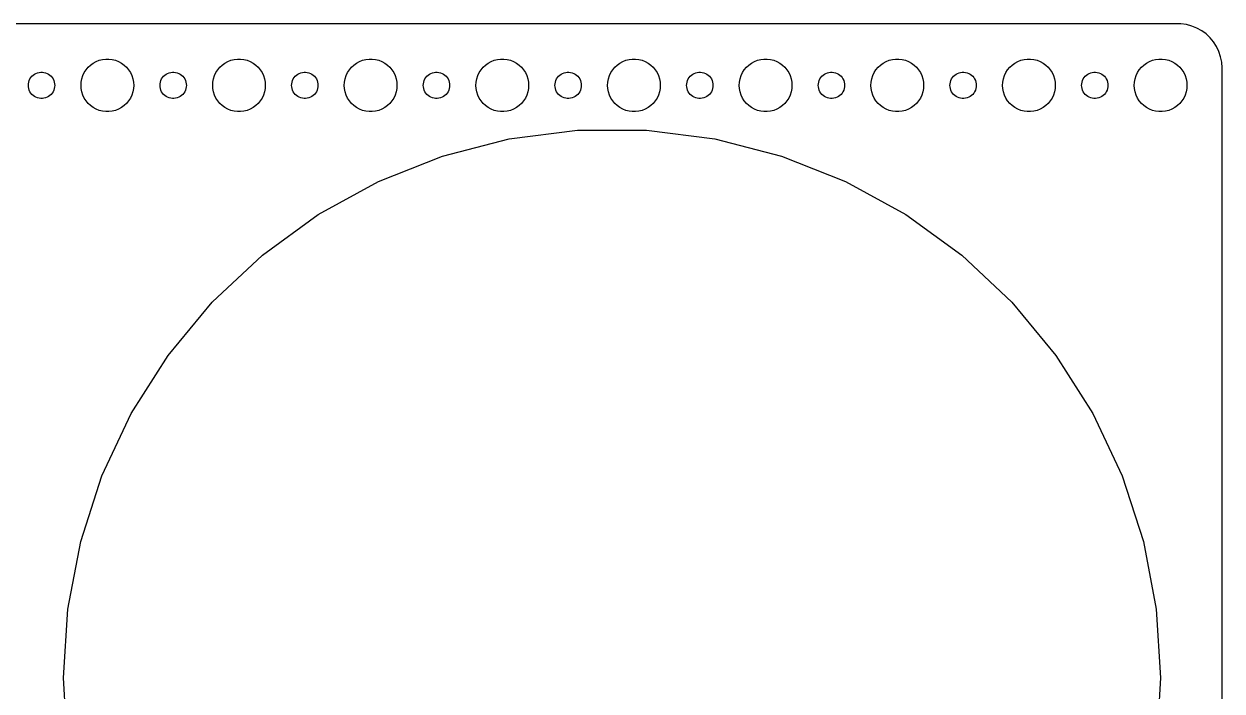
# Model space of a CAD drawing. Header units: metres. Extents: x -134 to 134, y -74 to 74.
# Drawn here: x -2 to 134.5, y -1.5 to 74.5 of the extents above; entities that cross this region are included whole.
import ezdxf

# ---------------------------------------------------------------- set-up
doc = ezdxf.new("R2010")
doc.units = ezdxf.units.M

msp = doc.modelspace()

# ---------------------------------------------------------------- linework, layer by layer
for p, q in [((129.814, 74.4901), (-129.814, 74.4901)), ((130.437, 74.4114), (129.814, 74.4901)), ((131.045, 74.2553), (130.437, 74.4114)), ((131.629, 74.0241), (131.045, 74.2553)), ((132.179, 73.7216), (131.629, 74.0241)), ((132.687, 73.3526), (132.179, 73.7216)), ((133.145, 72.9227), (132.687, 73.3526)), ((133.545, 72.4389), (133.145, 72.9227)), ((133.882, 71.9088), (133.545, 72.4389)), ((134.149, 71.3406), (133.882, 71.9088)), ((134.343, 70.7434), (134.149, 71.3406)), ((5.31308, 69.5536), (5.58772, 69.8115)), ((5.58772, 69.8115), (5.89252, 70.033)), ((5.89252, 70.033), (6.22266, 70.2145)), ((6.22266, 70.2145), (6.57294, 70.3532)), ((6.57294, 70.3532), (6.93785, 70.4469)), ((6.93785, 70.4469), (7.31161, 70.4941)), ((7.31161, 70.4941), (7.68837, 70.4941)), ((7.68837, 70.4941), (8.06213, 70.4469)), ((8.06213, 70.4469), (8.42705, 70.3532)), ((8.42705, 70.3532), (8.77733, 70.2145)), ((8.77733, 70.2145), (9.10747, 70.033)), ((9.10747, 70.033), (9.41226, 69.8115)), ((9.41226, 69.8115), (9.6869, 69.5536)), ((20.3131, 69.5536), (20.5877, 69.8115)), ((20.5877, 69.8115), (20.8925, 70.033)), ((20.8925, 70.033), (21.2227, 70.2145)), ((21.2227, 70.2145), (21.5729, 70.3532)), ((21.5729, 70.3532), (21.9379, 70.4469)), ((21.9379, 70.4469), (22.3116, 70.4941)), ((22.3116, 70.4941), (22.6884, 70.4941)), ((22.6884, 70.4941), (23.0621, 70.4469)), ((23.0621, 70.4469), (23.427, 70.3532)), ((23.427, 70.3532), (23.7773, 70.2145)), ((23.7773, 70.2145), (24.1075, 70.033)), ((24.1075, 70.033), (24.4123, 69.8115)), ((24.4123, 69.8115), (24.6869, 69.5536)), ((35.3131, 69.5536), (35.5877, 69.8115)), ((35.5877, 69.8115), (35.8925, 70.033)), ((35.8925, 70.033), (36.2227, 70.2145)), ((36.2227, 70.2145), (36.5729, 70.3532)), ((36.5729, 70.3532), (36.9379, 70.4469)), ((36.9379, 70.4469), (37.3116, 70.4941)), ((37.3116, 70.4941), (37.6884, 70.4941)), ((37.6884, 70.4941), (38.0621, 70.4469)), ((38.0621, 70.4469), (38.427, 70.3532)), ((38.427, 70.3532), (38.7773, 70.2145)), ((38.7773, 70.2145), (39.1075, 70.033)), ((39.1075, 70.033), (39.4123, 69.8115)), ((39.4123, 69.8115), (39.6869, 69.5536)), ((50.3131, 69.5536), (50.5877, 69.8115)), ((50.5877, 69.8115), (50.8925, 70.033)), ((50.8925, 70.033), (51.2227, 70.2145)), ((51.2227, 70.2145), (51.5729, 70.3532)), ((51.5729, 70.3532), (51.9379, 70.4469)), ((51.9379, 70.4469), (52.3116, 70.4941)), ((52.3116, 70.4941), (52.6884, 70.4941)), ((52.6884, 70.4941), (53.0621, 70.4469)), ((53.0621, 70.4469), (53.427, 70.3532)), ((53.427, 70.3532), (53.7773, 70.2145)), ((53.7773, 70.2145), (54.1075, 70.033)), ((54.1075, 70.033), (54.4123, 69.8115)), ((54.4123, 69.8115), (54.6869, 69.5536)), ((65.3131, 69.5536), (65.5877, 69.8115)), ((65.5877, 69.8115), (65.8925, 70.033)), ((65.8925, 70.033), (66.2227, 70.2145)), ((66.2227, 70.2145), (66.573, 70.3532)), ((66.573, 70.3532), (66.9379, 70.4469)), ((66.9379, 70.4469), (67.3116, 70.4941)), ((67.3116, 70.4941), (67.6884, 70.4941)), ((67.6884, 70.4941), (68.0621, 70.4469)), ((68.0621, 70.4469), (68.427, 70.3532)), ((68.427, 70.3532), (68.7773, 70.2145)), ((68.7773, 70.2145), (69.1075, 70.033)), ((69.1075, 70.033), (69.4123, 69.8115)), ((69.4123, 69.8115), (69.6869, 69.5536)), ((80.3131, 69.5536), (80.5877, 69.8115)), ((80.5877, 69.8115), (80.8925, 70.033)), ((80.8925, 70.033), (81.2227, 70.2145)), ((81.2227, 70.2145), (81.573, 70.3532)), ((81.573, 70.3532), (81.9379, 70.4469)), ((81.9379, 70.4469), (82.3116, 70.4941)), ((82.3116, 70.4941), (82.6884, 70.4941)), ((82.6884, 70.4941), (83.0621, 70.4469)), ((83.0621, 70.4469), (83.427, 70.3532)), ((83.427, 70.3532), (83.7773, 70.2145)), ((83.7773, 70.2145), (84.1075, 70.033)), ((84.1075, 70.033), (84.4123, 69.8115)), ((84.4123, 69.8115), (84.6869, 69.5536)), ((95.3131, 69.5536), (95.5877, 69.8115)), ((95.5877, 69.8115), (95.8925, 70.033)), ((95.8925, 70.033), (96.2227, 70.2145)), ((96.2227, 70.2145), (96.573, 70.3532)), ((96.573, 70.3532), (96.9379, 70.4469)), ((96.9379, 70.4469), (97.3116, 70.4941)), ((97.3116, 70.4941), (97.6884, 70.4941)), ((97.6884, 70.4941), (98.0621, 70.4469)), ((98.0621, 70.4469), (98.427, 70.3532)), ((98.427, 70.3532), (98.7773, 70.2145)), ((98.7773, 70.2145), (99.1075, 70.033)), ((99.1075, 70.033), (99.4123, 69.8115)), ((99.4123, 69.8115), (99.6869, 69.5536)), ((110.313, 69.5536), (110.588, 69.8115)), ((110.588, 69.8115), (110.893, 70.033)), ((110.893, 70.033), (111.223, 70.2145)), ((111.223, 70.2145), (111.573, 70.3532)), ((111.573, 70.3532), (111.938, 70.4469)), ((111.938, 70.4469), (112.312, 70.4941)), ((112.312, 70.4941), (112.688, 70.4941)), ((112.688, 70.4941), (113.062, 70.4469)), ((113.062, 70.4469), (113.427, 70.3532)), ((113.427, 70.3532), (113.777, 70.2145)), ((113.777, 70.2145), (114.107, 70.033)), ((114.107, 70.033), (114.412, 69.8115)), ((114.412, 69.8115), (114.687, 69.5536)), ((125.313, 69.5536), (125.588, 69.8115)), ((125.588, 69.8115), (125.893, 70.033)), ((125.893, 70.033), (126.223, 70.2145)), ((126.223, 70.2145), (126.573, 70.3532)), ((126.573, 70.3532), (126.938, 70.4469)), ((126.938, 70.4469), (127.312, 70.4941)), ((127.312, 70.4941), (127.688, 70.4941)), ((127.688, 70.4941), (128.062, 70.4469)), ((128.062, 70.4469), (128.427, 70.3532)), ((128.427, 70.3532), (128.777, 70.2145)), ((128.777, 70.2145), (129.107, 70.033)), ((129.107, 70.033), (129.412, 69.8115)), ((129.412, 69.8115), (129.687, 69.5536)), ((134.461, 70.1267), (134.343, 70.7434)), ((134.5, 69.5), (134.461, 70.1267)), ((-1.31445, 68.2226), (-1.21352, 68.3817)), ((-1.21352, 68.3817), (-1.09344, 68.5268)), ((-1.09344, 68.5268), (-0.95613, 68.6558)), ((-0.95613, 68.6558), (-0.80373, 68.7665)), ((-0.80373, 68.7665), (-0.63866, 68.8572)), ((-0.63866, 68.8572), (-0.46352, 68.9266)), ((-0.46352, 68.9266), (-0.28107, 68.9734)), ((-0.28107, 68.9734), (-0.09418, 68.997)), ((-0.09418, 68.997), (0.09418, 68.997)), ((0.09418, 68.997), (0.28107, 68.9734)), ((0.28107, 68.9734), (0.46352, 68.9266)), ((0.46352, 68.9266), (0.63866, 68.8572)), ((0.63866, 68.8572), (0.80373, 68.7665)), ((0.80373, 68.7665), (0.95613, 68.6558)), ((0.95613, 68.6558), (1.09344, 68.5268)), ((1.09344, 68.5268), (1.21352, 68.3817)), ((1.21352, 68.3817), (1.31445, 68.2226)), ((4.59424, 68.2461), (4.71066, 68.6044)), ((4.71066, 68.6044), (4.87108, 68.9453)), ((4.87108, 68.9453), (5.07294, 69.2634)), ((5.07294, 69.2634), (5.31308, 69.5536)), ((9.6869, 69.5536), (9.92705, 69.2634)), ((9.92705, 69.2634), (10.1289, 68.9453)), ((10.1289, 68.9453), (10.2893, 68.6044)), ((10.2893, 68.6044), (10.4057, 68.2461)), ((13.6855, 68.2226), (13.7865, 68.3817)), ((13.7865, 68.3817), (13.9065, 68.5268)), ((13.9065, 68.5268), (14.0439, 68.6558)), ((14.0439, 68.6558), (14.1963, 68.7665)), ((14.1963, 68.7665), (14.3613, 68.8572)), ((14.3613, 68.8572), (14.5365, 68.9266)), ((14.5365, 68.9266), (14.7189, 68.9734)), ((14.7189, 68.9734), (14.9058, 68.997)), ((14.9058, 68.997), (15.0942, 68.997)), ((15.0942, 68.997), (15.2811, 68.9734)), ((15.2811, 68.9734), (15.4635, 68.9266)), ((15.4635, 68.9266), (15.6387, 68.8572)), ((15.6387, 68.8572), (15.8037, 68.7665)), ((15.8037, 68.7665), (15.9561, 68.6558)), ((15.9561, 68.6558), (16.0934, 68.5268)), ((16.0934, 68.5268), (16.2135, 68.3817)), ((16.2135, 68.3817), (16.3145, 68.2226)), ((19.5942, 68.2461), (19.7107, 68.6044)), ((19.7107, 68.6044), (19.8711, 68.9453)), ((19.8711, 68.9453), (20.0729, 69.2634)), ((20.0729, 69.2634), (20.3131, 69.5536)), ((24.6869, 69.5536), (24.927, 69.2634)), ((24.927, 69.2634), (25.1289, 68.9453)), ((25.1289, 68.9453), (25.2893, 68.6044)), ((25.2893, 68.6044), (25.4057, 68.2461)), ((28.6855, 68.2226), (28.7865, 68.3817)), ((28.7865, 68.3817), (28.9065, 68.5268)), ((28.9065, 68.5268), (29.0439, 68.6558)), ((29.0439, 68.6558), (29.1963, 68.7665)), ((29.1963, 68.7665), (29.3613, 68.8572)), ((29.3613, 68.8572), (29.5365, 68.9266)), ((29.5365, 68.9266), (29.7189, 68.9734)), ((29.7189, 68.9734), (29.9058, 68.997)), ((29.9058, 68.997), (30.0942, 68.997)), ((30.0942, 68.997), (30.2811, 68.9734)), ((30.2811, 68.9734), (30.4635, 68.9266)), ((30.4635, 68.9266), (30.6387, 68.8572)), ((30.6387, 68.8572), (30.8037, 68.7665)), ((30.8037, 68.7665), (30.9561, 68.6558)), ((30.9561, 68.6558), (31.0934, 68.5268)), ((31.0934, 68.5268), (31.2135, 68.3817)), ((31.2135, 68.3817), (31.3145, 68.2226)), ((34.5942, 68.2461), (34.7107, 68.6044)), ((34.7107, 68.6044), (34.8711, 68.9453)), ((34.8711, 68.9453), (35.0729, 69.2634)), ((35.0729, 69.2634), (35.3131, 69.5536)), ((39.6869, 69.5536), (39.927, 69.2634)), ((39.927, 69.2634), (40.1289, 68.9453)), ((40.1289, 68.9453), (40.2893, 68.6044)), ((40.2893, 68.6044), (40.4057, 68.2461)), ((43.6855, 68.2226), (43.7865, 68.3817)), ((43.7865, 68.3817), (43.9065, 68.5268)), ((43.9065, 68.5268), (44.0439, 68.6558)), ((44.0439, 68.6558), (44.1963, 68.7665)), ((44.1963, 68.7665), (44.3613, 68.8572)), ((44.3613, 68.8572), (44.5365, 68.9266)), ((44.5365, 68.9266), (44.7189, 68.9734)), ((44.7189, 68.9734), (44.9058, 68.997)), ((44.9058, 68.997), (45.0942, 68.997)), ((45.0942, 68.997), (45.2811, 68.9734)), ((45.2811, 68.9734), (45.4635, 68.9266)), ((45.4635, 68.9266), (45.6387, 68.8572)), ((45.6387, 68.8572), (45.8037, 68.7665)), ((45.8037, 68.7665), (45.9561, 68.6558)), ((45.9561, 68.6558), (46.0934, 68.5268)), ((46.0934, 68.5268), (46.2135, 68.3817)), ((46.2135, 68.3817), (46.3145, 68.2226)), ((49.5942, 68.2461), (49.7107, 68.6044)), ((49.7107, 68.6044), (49.8711, 68.9453)), ((49.8711, 68.9453), (50.0729, 69.2634)), ((50.0729, 69.2634), (50.3131, 69.5536)), ((54.6869, 69.5536), (54.927, 69.2634)), ((54.927, 69.2634), (55.1289, 68.9453)), ((55.1289, 68.9453), (55.2893, 68.6044)), ((55.2893, 68.6044), (55.4057, 68.2461)), ((58.6855, 68.2226), (58.7865, 68.3817)), ((58.7865, 68.3817), (58.9065, 68.5268)), ((58.9065, 68.5268), (59.0439, 68.6558)), ((59.0439, 68.6558), (59.1963, 68.7665)), ((59.1963, 68.7665), (59.3613, 68.8572)), ((59.3613, 68.8572), (59.5365, 68.9266)), ((59.5365, 68.9266), (59.7189, 68.9734)), ((59.7189, 68.9734), (59.9058, 68.997)), ((59.9058, 68.997), (60.0942, 68.997)), ((60.0942, 68.997), (60.2811, 68.9734)), ((60.2811, 68.9734), (60.4635, 68.9266)), ((60.4635, 68.9266), (60.6387, 68.8572)), ((60.6387, 68.8572), (60.8037, 68.7665)), ((60.8037, 68.7665), (60.9561, 68.6558)), ((60.9561, 68.6558), (61.0934, 68.5268)), ((61.0934, 68.5268), (61.2135, 68.3817)), ((61.2135, 68.3817), (61.3145, 68.2226)), ((64.5943, 68.2461), (64.7107, 68.6044)), ((64.7107, 68.6044), (64.8711, 68.9453)), ((64.8711, 68.9453), (65.073, 69.2634)), ((65.073, 69.2634), (65.3131, 69.5536)), ((69.6869, 69.5536), (69.927, 69.2634)), ((69.927, 69.2634), (70.1289, 68.9453)), ((70.1289, 68.9453), (70.2893, 68.6044)), ((70.2893, 68.6044), (70.4057, 68.2461)), ((73.6855, 68.2226), (73.7865, 68.3817)), ((73.7865, 68.3817), (73.9065, 68.5268)), ((73.9065, 68.5268), (74.0439, 68.6558)), ((74.0439, 68.6558), (74.1963, 68.7665)), ((74.1963, 68.7665), (74.3613, 68.8572)), ((74.3613, 68.8572), (74.5365, 68.9266)), ((74.5365, 68.9266), (74.7189, 68.9734)), ((74.7189, 68.9734), (74.9058, 68.997)), ((74.9058, 68.997), (75.0942, 68.997)), ((75.0942, 68.997), (75.2811, 68.9734)), ((75.2811, 68.9734), (75.4635, 68.9266)), ((75.4635, 68.9266), (75.6387, 68.8572)), ((75.6387, 68.8572), (75.8037, 68.7665)), ((75.8037, 68.7665), (75.9561, 68.6558)), ((75.9561, 68.6558), (76.0934, 68.5268)), ((76.0934, 68.5268), (76.2135, 68.3817)), ((76.2135, 68.3817), (76.3145, 68.2226)), ((79.5943, 68.2461), (79.7107, 68.6044)), ((79.7107, 68.6044), (79.8711, 68.9453)), ((79.8711, 68.9453), (80.073, 69.2634)), ((80.073, 69.2634), (80.3131, 69.5536)), ((84.6869, 69.5536), (84.927, 69.2634)), ((84.927, 69.2634), (85.1289, 68.9453)), ((85.1289, 68.9453), (85.2893, 68.6044)), ((85.2893, 68.6044), (85.4057, 68.2461)), ((88.6855, 68.2226), (88.7865, 68.3817)), ((88.7865, 68.3817), (88.9065, 68.5268)), ((88.9065, 68.5268), (89.0439, 68.6558)), ((89.0439, 68.6558), (89.1963, 68.7665)), ((89.1963, 68.7665), (89.3613, 68.8572)), ((89.3613, 68.8572), (89.5365, 68.9266)), ((89.5365, 68.9266), (89.7189, 68.9734)), ((89.7189, 68.9734), (89.9058, 68.997)), ((89.9058, 68.997), (90.0942, 68.997)), ((90.0942, 68.997), (90.2811, 68.9734)), ((90.2811, 68.9734), (90.4635, 68.9266)), ((90.4635, 68.9266), (90.6387, 68.8572)), ((90.6387, 68.8572), (90.8037, 68.7665)), ((90.8037, 68.7665), (90.9561, 68.6558)), ((90.9561, 68.6558), (91.0934, 68.5268)), ((91.0934, 68.5268), (91.2135, 68.3817)), ((91.2135, 68.3817), (91.3145, 68.2226)), ((94.5943, 68.2461), (94.7107, 68.6044)), ((94.7107, 68.6044), (94.8711, 68.9453)), ((94.8711, 68.9453), (95.073, 69.2634)), ((95.073, 69.2634), (95.3131, 69.5536)), ((99.6869, 69.5536), (99.927, 69.2634)), ((99.927, 69.2634), (100.129, 68.9453)), ((100.129, 68.9453), (100.289, 68.6044)), ((100.289, 68.6044), (100.406, 68.2461)), ((103.686, 68.2226), (103.786, 68.3817)), ((103.786, 68.3817), (103.907, 68.5268)), ((103.907, 68.5268), (104.044, 68.6558)), ((104.044, 68.6558), (104.196, 68.7665)), ((104.196, 68.7665), (104.361, 68.8572)), ((104.361, 68.8572), (104.536, 68.9266)), ((104.536, 68.9266), (104.719, 68.9734)), ((104.719, 68.9734), (104.906, 68.997)), ((104.906, 68.997), (105.094, 68.997)), ((105.094, 68.997), (105.281, 68.9734)), ((105.281, 68.9734), (105.464, 68.9266)), ((105.464, 68.9266), (105.639, 68.8572)), ((105.639, 68.8572), (105.804, 68.7665)), ((105.804, 68.7665), (105.956, 68.6558)), ((105.956, 68.6558), (106.093, 68.5268)), ((106.093, 68.5268), (106.214, 68.3817)), ((106.214, 68.3817), (106.314, 68.2226)), ((109.594, 68.2461), (109.711, 68.6044)), ((109.711, 68.6044), (109.871, 68.9453)), ((109.871, 68.9453), (110.073, 69.2634)), ((110.073, 69.2634), (110.313, 69.5536)), ((114.687, 69.5536), (114.927, 69.2634)), ((114.927, 69.2634), (115.129, 68.9453)), ((115.129, 68.9453), (115.289, 68.6044)), ((115.289, 68.6044), (115.406, 68.2461)), ((118.686, 68.2226), (118.786, 68.3817)), ((118.786, 68.3817), (118.907, 68.5268)), ((118.907, 68.5268), (119.044, 68.6558)), ((119.044, 68.6558), (119.196, 68.7665)), ((119.196, 68.7665), (119.361, 68.8572)), ((119.361, 68.8572), (119.536, 68.9266)), ((119.536, 68.9266), (119.719, 68.9734)), ((119.719, 68.9734), (119.906, 68.997)), ((119.906, 68.997), (120.094, 68.997)), ((120.094, 68.997), (120.281, 68.9734)), ((120.281, 68.9734), (120.464, 68.9266)), ((120.464, 68.9266), (120.639, 68.8572)), ((120.639, 68.8572), (120.804, 68.7665)), ((120.804, 68.7665), (120.956, 68.6558)), ((120.956, 68.6558), (121.093, 68.5268)), ((121.093, 68.5268), (121.214, 68.3817)), ((121.214, 68.3817), (121.314, 68.2226)), ((124.594, 68.2461), (124.711, 68.6044)), ((124.711, 68.6044), (124.871, 68.9453)), ((124.871, 68.9453), (125.073, 69.2634)), ((125.073, 69.2634), (125.313, 69.5536)), ((129.687, 69.5536), (129.927, 69.2634)), ((129.927, 69.2634), (130.129, 68.9453)), ((130.129, 68.9453), (130.289, 68.6044)), ((130.289, 68.6044), (130.406, 68.2461)), ((134.5, -69.5), (134.5, 69.5)), ((-1.5, 67.5), (-1.48816, 67.688)), ((-1.48816, 67.312), (-1.5, 67.5)), ((-1.48816, 67.688), (-1.45287, 67.873)), ((-1.45287, 67.127), (-1.48816, 67.312)), ((-1.45287, 67.873), (-1.39465, 68.0522)), ((-1.39465, 66.9478), (-1.45287, 67.127)), ((-1.39465, 68.0522), (-1.31445, 68.2226)), ((-1.31445, 66.7774), (-1.39465, 66.9478)), ((1.31445, 68.2226), (1.39465, 68.0522)), ((1.39465, 66.9478), (1.31445, 66.7774)), ((1.39465, 68.0522), (1.45287, 67.873)), ((1.45287, 67.127), (1.39465, 66.9478)), ((1.45287, 67.873), (1.48816, 67.688)), ((1.48816, 67.312), (1.45287, 67.127)), ((1.48816, 67.688), (1.5, 67.5)), ((1.5, 67.5), (1.48816, 67.312)), ((4.5, 67.5), (4.52365, 67.876)), ((4.52365, 67.124), (4.5, 67.5)), ((4.52365, 67.876), (4.59424, 68.2461)), ((4.59424, 66.7539), (4.52365, 67.124)), ((10.4057, 68.2461), (10.4763, 67.876)), ((10.4763, 67.124), (10.4057, 66.7539)), ((10.4763, 67.876), (10.5, 67.5)), ((10.5, 67.5), (10.4763, 67.124)), ((13.5, 67.5), (13.5118, 67.688)), ((13.5118, 67.312), (13.5, 67.5)), ((13.5118, 67.688), (13.5471, 67.873)), ((13.5471, 67.127), (13.5118, 67.312)), ((13.5471, 67.873), (13.6053, 68.0522)), ((13.6053, 66.9478), (13.5471, 67.127)), ((13.6053, 68.0522), (13.6855, 68.2226)), ((13.6855, 66.7774), (13.6053, 66.9478)), ((16.3145, 68.2226), (16.3947, 68.0522)), ((16.3947, 66.9478), (16.3145, 66.7774)), ((16.3947, 68.0522), (16.4529, 67.873)), ((16.4529, 67.127), (16.3947, 66.9478)), ((16.4529, 67.873), (16.4882, 67.688)), ((16.4882, 67.312), (16.4529, 67.127)), ((16.4882, 67.688), (16.5, 67.5)), ((16.5, 67.5), (16.4882, 67.312)), ((19.5, 67.5), (19.5237, 67.876)), ((19.5237, 67.124), (19.5, 67.5)), ((19.5237, 67.876), (19.5942, 68.2461)), ((19.5942, 66.7539), (19.5237, 67.124)), ((25.4057, 68.2461), (25.4763, 67.876)), ((25.4763, 67.124), (25.4057, 66.7539)), ((25.4763, 67.876), (25.5, 67.5)), ((25.5, 67.5), (25.4763, 67.124)), ((28.5, 67.5), (28.5118, 67.688)), ((28.5118, 67.312), (28.5, 67.5)), ((28.5118, 67.688), (28.5471, 67.873)), ((28.5471, 67.127), (28.5118, 67.312)), ((28.5471, 67.873), (28.6053, 68.0522)), ((28.6053, 66.9478), (28.5471, 67.127)), ((28.6053, 68.0522), (28.6855, 68.2226)), ((28.6855, 66.7774), (28.6053, 66.9478)), ((31.3145, 68.2226), (31.3947, 68.0522)), ((31.3947, 66.9478), (31.3145, 66.7774)), ((31.3947, 68.0522), (31.4529, 67.873)), ((31.4529, 67.127), (31.3947, 66.9478)), ((31.4529, 67.873), (31.4882, 67.688)), ((31.4882, 67.312), (31.4529, 67.127)), ((31.4882, 67.688), (31.5, 67.5)), ((31.5, 67.5), (31.4882, 67.312)), ((34.5, 67.5), (34.5237, 67.876)), ((34.5237, 67.124), (34.5, 67.5)), ((34.5237, 67.876), (34.5942, 68.2461)), ((34.5942, 66.7539), (34.5237, 67.124)), ((40.4057, 68.2461), (40.4763, 67.876)), ((40.4763, 67.124), (40.4057, 66.7539)), ((40.4763, 67.876), (40.5, 67.5)), ((40.5, 67.5), (40.4763, 67.124)), ((43.5, 67.5), (43.5118, 67.688)), ((43.5118, 67.312), (43.5, 67.5)), ((43.5118, 67.688), (43.5471, 67.873)), ((43.5471, 67.127), (43.5118, 67.312)), ((43.5471, 67.873), (43.6053, 68.0522)), ((43.6053, 66.9478), (43.5471, 67.127)), ((43.6053, 68.0522), (43.6855, 68.2226)), ((43.6855, 66.7774), (43.6053, 66.9478)), ((46.3145, 68.2226), (46.3947, 68.0522)), ((46.3947, 66.9478), (46.3145, 66.7774)), ((46.3947, 68.0522), (46.4529, 67.873)), ((46.4529, 67.127), (46.3947, 66.9478)), ((46.4529, 67.873), (46.4882, 67.688)), ((46.4882, 67.312), (46.4529, 67.127)), ((46.4882, 67.688), (46.5, 67.5)), ((46.5, 67.5), (46.4882, 67.312)), ((49.5, 67.5), (49.5237, 67.876)), ((49.5237, 67.124), (49.5, 67.5)), ((49.5237, 67.876), (49.5942, 68.2461)), ((49.5942, 66.7539), (49.5237, 67.124)), ((55.4057, 68.2461), (55.4763, 67.876)), ((55.4763, 67.124), (55.4057, 66.7539)), ((55.4763, 67.876), (55.5, 67.5)), ((55.5, 67.5), (55.4763, 67.124)), ((58.5, 67.5), (58.5118, 67.688)), ((58.5118, 67.312), (58.5, 67.5)), ((58.5118, 67.688), (58.5471, 67.873)), ((58.5471, 67.127), (58.5118, 67.312)), ((58.5471, 67.873), (58.6053, 68.0522)), ((58.6053, 66.9478), (58.5471, 67.127)), ((58.6053, 68.0522), (58.6855, 68.2226)), ((58.6855, 66.7774), (58.6053, 66.9478)), ((61.3145, 68.2226), (61.3947, 68.0522)), ((61.3947, 66.9478), (61.3145, 66.7774)), ((61.3947, 68.0522), (61.4529, 67.873)), ((61.4529, 67.127), (61.3947, 66.9478)), ((61.4529, 67.873), (61.4882, 67.688)), ((61.4882, 67.312), (61.4529, 67.127)), ((61.4882, 67.688), (61.5, 67.5)), ((61.5, 67.5), (61.4882, 67.312)), ((64.5, 67.5), (64.5237, 67.876)), ((64.5237, 67.124), (64.5, 67.5)), ((64.5237, 67.876), (64.5943, 68.2461)), ((64.5943, 66.7539), (64.5237, 67.124)), ((70.4057, 68.2461), (70.4763, 67.876)), ((70.4763, 67.124), (70.4057, 66.7539)), ((70.4763, 67.876), (70.5, 67.5)), ((70.5, 67.5), (70.4763, 67.124)), ((73.5, 67.5), (73.5118, 67.688)), ((73.5118, 67.312), (73.5, 67.5)), ((73.5118, 67.688), (73.5471, 67.873)), ((73.5471, 67.127), (73.5118, 67.312)), ((73.5471, 67.873), (73.6053, 68.0522)), ((73.6053, 66.9478), (73.5471, 67.127)), ((73.6053, 68.0522), (73.6855, 68.2226)), ((73.6855, 66.7774), (73.6053, 66.9478)), ((76.3145, 68.2226), (76.3947, 68.0522)), ((76.3947, 66.9478), (76.3145, 66.7774)), ((76.3947, 68.0522), (76.4529, 67.873)), ((76.4529, 67.127), (76.3947, 66.9478)), ((76.4529, 67.873), (76.4882, 67.688)), ((76.4882, 67.312), (76.4529, 67.127)), ((76.4882, 67.688), (76.5, 67.5)), ((76.5, 67.5), (76.4882, 67.312)), ((79.5, 67.5), (79.5237, 67.876)), ((79.5237, 67.124), (79.5, 67.5)), ((79.5237, 67.876), (79.5943, 68.2461)), ((79.5943, 66.7539), (79.5237, 67.124)), ((85.4057, 68.2461), (85.4763, 67.876)), ((85.4763, 67.124), (85.4057, 66.7539)), ((85.4763, 67.876), (85.5, 67.5)), ((85.5, 67.5), (85.4763, 67.124)), ((88.5, 67.5), (88.5118, 67.688)), ((88.5118, 67.312), (88.5, 67.5)), ((88.5118, 67.688), (88.5471, 67.873)), ((88.5471, 67.127), (88.5118, 67.312)), ((88.5471, 67.873), (88.6053, 68.0522)), ((88.6053, 66.9478), (88.5471, 67.127)), ((88.6053, 68.0522), (88.6855, 68.2226)), ((88.6855, 66.7774), (88.6053, 66.9478)), ((91.3145, 68.2226), (91.3947, 68.0522)), ((91.3947, 66.9478), (91.3145, 66.7774)), ((91.3947, 68.0522), (91.4529, 67.873)), ((91.4529, 67.127), (91.3947, 66.9478)), ((91.4529, 67.873), (91.4882, 67.688)), ((91.4882, 67.312), (91.4529, 67.127)), ((91.4882, 67.688), (91.5, 67.5)), ((91.5, 67.5), (91.4882, 67.312)), ((94.5, 67.5), (94.5237, 67.876)), ((94.5237, 67.124), (94.5, 67.5)), ((94.5237, 67.876), (94.5943, 68.2461)), ((94.5943, 66.7539), (94.5237, 67.124)), ((100.406, 68.2461), (100.476, 67.876)), ((100.476, 67.124), (100.406, 66.7539)), ((100.476, 67.876), (100.5, 67.5)), ((100.5, 67.5), (100.476, 67.124)), ((103.5, 67.5), (103.512, 67.688)), ((103.512, 67.312), (103.5, 67.5)), ((103.512, 67.688), (103.547, 67.873)), ((103.547, 67.127), (103.512, 67.312)), ((103.547, 67.873), (103.605, 68.0522)), ((103.605, 66.9478), (103.547, 67.127)), ((103.605, 68.0522), (103.686, 68.2226)), ((103.686, 66.7774), (103.605, 66.9478)), ((106.314, 68.2226), (106.395, 68.0522)), ((106.395, 66.9478), (106.314, 66.7774)), ((106.395, 68.0522), (106.453, 67.873)), ((106.453, 67.127), (106.395, 66.9478)), ((106.453, 67.873), (106.488, 67.688)), ((106.488, 67.312), (106.453, 67.127)), ((106.488, 67.688), (106.5, 67.5)), ((106.5, 67.5), (106.488, 67.312)), ((109.5, 67.5), (109.524, 67.876)), ((109.524, 67.124), (109.5, 67.5)), ((109.524, 67.876), (109.594, 68.2461)), ((109.594, 66.7539), (109.524, 67.124)), ((115.406, 68.2461), (115.476, 67.876)), ((115.476, 67.124), (115.406, 66.7539)), ((115.476, 67.876), (115.5, 67.5)), ((115.5, 67.5), (115.476, 67.124)), ((118.5, 67.5), (118.512, 67.688)), ((118.512, 67.312), (118.5, 67.5)), ((118.512, 67.688), (118.547, 67.873)), ((118.547, 67.127), (118.512, 67.312)), ((118.547, 67.873), (118.605, 68.0522)), ((118.605, 66.9478), (118.547, 67.127)), ((118.605, 68.0522), (118.686, 68.2226)), ((118.686, 66.7774), (118.605, 66.9478)), ((121.314, 68.2226), (121.395, 68.0522)), ((121.395, 66.9478), (121.314, 66.7774)), ((121.395, 68.0522), (121.453, 67.873)), ((121.453, 67.127), (121.395, 66.9478)), ((121.453, 67.873), (121.488, 67.688)), ((121.488, 67.312), (121.453, 67.127)), ((121.488, 67.688), (121.5, 67.5)), ((121.5, 67.5), (121.488, 67.312)), ((124.5, 67.5), (124.524, 67.876)), ((124.524, 67.124), (124.5, 67.5)), ((124.524, 67.876), (124.594, 68.2461)), ((124.594, 66.7539), (124.524, 67.124)), ((130.406, 68.2461), (130.476, 67.876)), ((130.476, 67.124), (130.406, 66.7539)), ((130.476, 67.876), (130.5, 67.5)), ((130.5, 67.5), (130.476, 67.124)), ((-1.21352, 66.6183), (-1.31445, 66.7774)), ((-1.09344, 66.4732), (-1.21352, 66.6183)), ((-0.95613, 66.3442), (-1.09344, 66.4732)), ((-0.80373, 66.2335), (-0.95613, 66.3442)), ((-0.63866, 66.1428), (-0.80373, 66.2335)), ((-0.46352, 66.0734), (-0.63866, 66.1428)), ((-0.28107, 66.0266), (-0.46352, 66.0734)), ((-0.09418, 66.003), (-0.28107, 66.0266)), ((0.09418, 66.003), (-0.09418, 66.003)), ((0.28107, 66.0266), (0.09418, 66.003)), ((0.46352, 66.0734), (0.28107, 66.0266)), ((0.63866, 66.1428), (0.46352, 66.0734)), ((0.80373, 66.2335), (0.63866, 66.1428)), ((0.95613, 66.3442), (0.80373, 66.2335)), ((1.09344, 66.4732), (0.95613, 66.3442)), ((1.21352, 66.6183), (1.09344, 66.4732)), ((1.31445, 66.7774), (1.21352, 66.6183)), ((4.71066, 66.3956), (4.59424, 66.7539)), ((4.87108, 66.0547), (4.71066, 66.3956)), ((5.07294, 65.7366), (4.87108, 66.0547)), ((5.31308, 65.4464), (5.07294, 65.7366)), ((9.92705, 65.7366), (9.6869, 65.4464)), ((10.1289, 66.0547), (9.92705, 65.7366)), ((10.2893, 66.3956), (10.1289, 66.0547)), ((10.4057, 66.7539), (10.2893, 66.3956)), ((13.7865, 66.6183), (13.6855, 66.7774)), ((13.9065, 66.4732), (13.7865, 66.6183)), ((14.0439, 66.3442), (13.9065, 66.4732)), ((14.1963, 66.2335), (14.0439, 66.3442)), ((14.3613, 66.1428), (14.1963, 66.2335)), ((14.5365, 66.0734), (14.3613, 66.1428)), ((14.7189, 66.0266), (14.5365, 66.0734)), ((14.9058, 66.003), (14.7189, 66.0266)), ((15.0942, 66.003), (14.9058, 66.003)), ((15.2811, 66.0266), (15.0942, 66.003)), ((15.4635, 66.0734), (15.2811, 66.0266)), ((15.6387, 66.1428), (15.4635, 66.0734)), ((15.8037, 66.2335), (15.6387, 66.1428)), ((15.9561, 66.3442), (15.8037, 66.2335)), ((16.0934, 66.4732), (15.9561, 66.3442)), ((16.2135, 66.6183), (16.0934, 66.4732)), ((16.3145, 66.7774), (16.2135, 66.6183)), ((19.7107, 66.3956), (19.5942, 66.7539)), ((19.8711, 66.0547), (19.7107, 66.3956)), ((20.0729, 65.7366), (19.8711, 66.0547)), ((20.3131, 65.4464), (20.0729, 65.7366)), ((24.927, 65.7366), (24.6869, 65.4464)), ((25.1289, 66.0547), (24.927, 65.7366)), ((25.2893, 66.3956), (25.1289, 66.0547)), ((25.4057, 66.7539), (25.2893, 66.3956)), ((28.7865, 66.6183), (28.6855, 66.7774)), ((28.9065, 66.4732), (28.7865, 66.6183)), ((29.0439, 66.3442), (28.9065, 66.4732)), ((29.1963, 66.2335), (29.0439, 66.3442)), ((29.3613, 66.1428), (29.1963, 66.2335)), ((29.5365, 66.0734), (29.3613, 66.1428)), ((29.7189, 66.0266), (29.5365, 66.0734)), ((29.9058, 66.003), (29.7189, 66.0266)), ((30.0942, 66.003), (29.9058, 66.003)), ((30.2811, 66.0266), (30.0942, 66.003)), ((30.4635, 66.0734), (30.2811, 66.0266)), ((30.6387, 66.1428), (30.4635, 66.0734)), ((30.8037, 66.2335), (30.6387, 66.1428)), ((30.9561, 66.3442), (30.8037, 66.2335)), ((31.0934, 66.4732), (30.9561, 66.3442)), ((31.2135, 66.6183), (31.0934, 66.4732)), ((31.3145, 66.7774), (31.2135, 66.6183)), ((34.7107, 66.3956), (34.5942, 66.7539)), ((34.8711, 66.0547), (34.7107, 66.3956)), ((35.0729, 65.7366), (34.8711, 66.0547)), ((35.3131, 65.4464), (35.0729, 65.7366)), ((39.927, 65.7366), (39.6869, 65.4464)), ((40.1289, 66.0547), (39.927, 65.7366)), ((40.2893, 66.3956), (40.1289, 66.0547)), ((40.4057, 66.7539), (40.2893, 66.3956)), ((43.7865, 66.6183), (43.6855, 66.7774)), ((43.9065, 66.4732), (43.7865, 66.6183)), ((44.0439, 66.3442), (43.9065, 66.4732)), ((44.1963, 66.2335), (44.0439, 66.3442)), ((44.3613, 66.1428), (44.1963, 66.2335)), ((44.5365, 66.0734), (44.3613, 66.1428)), ((44.7189, 66.0266), (44.5365, 66.0734)), ((44.9058, 66.003), (44.7189, 66.0266)), ((45.0942, 66.003), (44.9058, 66.003)), ((45.2811, 66.0266), (45.0942, 66.003)), ((45.4635, 66.0734), (45.2811, 66.0266)), ((45.6387, 66.1428), (45.4635, 66.0734)), ((45.8037, 66.2335), (45.6387, 66.1428)), ((45.9561, 66.3442), (45.8037, 66.2335)), ((46.0934, 66.4732), (45.9561, 66.3442)), ((46.2135, 66.6183), (46.0934, 66.4732)), ((46.3145, 66.7774), (46.2135, 66.6183)), ((49.7107, 66.3956), (49.5942, 66.7539)), ((49.8711, 66.0547), (49.7107, 66.3956)), ((50.0729, 65.7366), (49.8711, 66.0547)), ((50.3131, 65.4464), (50.0729, 65.7366)), ((54.927, 65.7366), (54.6869, 65.4464)), ((55.1289, 66.0547), (54.927, 65.7366)), ((55.2893, 66.3956), (55.1289, 66.0547)), ((55.4057, 66.7539), (55.2893, 66.3956)), ((58.7865, 66.6183), (58.6855, 66.7774)), ((58.9065, 66.4732), (58.7865, 66.6183)), ((59.0439, 66.3442), (58.9065, 66.4732)), ((59.1963, 66.2335), (59.0439, 66.3442)), ((59.3613, 66.1428), (59.1963, 66.2335)), ((59.5365, 66.0734), (59.3613, 66.1428)), ((59.7189, 66.0266), (59.5365, 66.0734)), ((59.9058, 66.003), (59.7189, 66.0266)), ((60.0942, 66.003), (59.9058, 66.003)), ((60.2811, 66.0266), (60.0942, 66.003)), ((60.4635, 66.0734), (60.2811, 66.0266)), ((60.6387, 66.1428), (60.4635, 66.0734)), ((60.8037, 66.2335), (60.6387, 66.1428)), ((60.9561, 66.3442), (60.8037, 66.2335)), ((61.0934, 66.4732), (60.9561, 66.3442)), ((61.2135, 66.6183), (61.0934, 66.4732)), ((61.3145, 66.7774), (61.2135, 66.6183)), ((64.7107, 66.3956), (64.5943, 66.7539)), ((64.8711, 66.0547), (64.7107, 66.3956)), ((65.073, 65.7366), (64.8711, 66.0547)), ((65.3131, 65.4464), (65.073, 65.7366)), ((69.927, 65.7366), (69.6869, 65.4464)), ((70.1289, 66.0547), (69.927, 65.7366)), ((70.2893, 66.3956), (70.1289, 66.0547)), ((70.4057, 66.7539), (70.2893, 66.3956)), ((73.7865, 66.6183), (73.6855, 66.7774)), ((73.9065, 66.4732), (73.7865, 66.6183)), ((74.0439, 66.3442), (73.9065, 66.4732)), ((74.1963, 66.2335), (74.0439, 66.3442)), ((74.3613, 66.1428), (74.1963, 66.2335)), ((74.5365, 66.0734), (74.3613, 66.1428)), ((74.7189, 66.0266), (74.5365, 66.0734)), ((74.9058, 66.003), (74.7189, 66.0266)), ((75.0942, 66.003), (74.9058, 66.003)), ((75.2811, 66.0266), (75.0942, 66.003)), ((75.4635, 66.0734), (75.2811, 66.0266)), ((75.6387, 66.1428), (75.4635, 66.0734)), ((75.8037, 66.2335), (75.6387, 66.1428)), ((75.9561, 66.3442), (75.8037, 66.2335)), ((76.0934, 66.4732), (75.9561, 66.3442)), ((76.2135, 66.6183), (76.0934, 66.4732)), ((76.3145, 66.7774), (76.2135, 66.6183)), ((79.7107, 66.3956), (79.5943, 66.7539)), ((79.8711, 66.0547), (79.7107, 66.3956)), ((80.073, 65.7366), (79.8711, 66.0547)), ((80.3131, 65.4464), (80.073, 65.7366)), ((84.927, 65.7366), (84.6869, 65.4464)), ((85.1289, 66.0547), (84.927, 65.7366)), ((85.2893, 66.3956), (85.1289, 66.0547)), ((85.4057, 66.7539), (85.2893, 66.3956)), ((88.7865, 66.6183), (88.6855, 66.7774)), ((88.9065, 66.4732), (88.7865, 66.6183)), ((89.0439, 66.3442), (88.9065, 66.4732)), ((89.1963, 66.2335), (89.0439, 66.3442)), ((89.3613, 66.1428), (89.1963, 66.2335)), ((89.5365, 66.0734), (89.3613, 66.1428)), ((89.7189, 66.0266), (89.5365, 66.0734)), ((89.9058, 66.003), (89.7189, 66.0266)), ((90.0942, 66.003), (89.9058, 66.003)), ((90.2811, 66.0266), (90.0942, 66.003)), ((90.4635, 66.0734), (90.2811, 66.0266)), ((90.6387, 66.1428), (90.4635, 66.0734)), ((90.8037, 66.2335), (90.6387, 66.1428)), ((90.9561, 66.3442), (90.8037, 66.2335)), ((91.0934, 66.4732), (90.9561, 66.3442)), ((91.2135, 66.6183), (91.0934, 66.4732)), ((91.3145, 66.7774), (91.2135, 66.6183)), ((94.7107, 66.3956), (94.5943, 66.7539)), ((94.8711, 66.0547), (94.7107, 66.3956)), ((95.073, 65.7366), (94.8711, 66.0547)), ((95.3131, 65.4464), (95.073, 65.7366)), ((99.927, 65.7366), (99.6869, 65.4464)), ((100.129, 66.0547), (99.927, 65.7366)), ((100.289, 66.3956), (100.129, 66.0547)), ((100.406, 66.7539), (100.289, 66.3956)), ((103.786, 66.6183), (103.686, 66.7774)), ((103.907, 66.4732), (103.786, 66.6183)), ((104.044, 66.3442), (103.907, 66.4732)), ((104.196, 66.2335), (104.044, 66.3442)), ((104.361, 66.1428), (104.196, 66.2335)), ((104.536, 66.0734), (104.361, 66.1428)), ((104.719, 66.0266), (104.536, 66.0734)), ((104.906, 66.003), (104.719, 66.0266)), ((105.094, 66.003), (104.906, 66.003)), ((105.281, 66.0266), (105.094, 66.003)), ((105.464, 66.0734), (105.281, 66.0266)), ((105.639, 66.1428), (105.464, 66.0734)), ((105.804, 66.2335), (105.639, 66.1428)), ((105.956, 66.3442), (105.804, 66.2335)), ((106.093, 66.4732), (105.956, 66.3442)), ((106.214, 66.6183), (106.093, 66.4732)), ((106.314, 66.7774), (106.214, 66.6183)), ((109.711, 66.3956), (109.594, 66.7539)), ((109.871, 66.0547), (109.711, 66.3956)), ((110.073, 65.7366), (109.871, 66.0547)), ((110.313, 65.4464), (110.073, 65.7366)), ((114.927, 65.7366), (114.687, 65.4464)), ((115.129, 66.0547), (114.927, 65.7366)), ((115.289, 66.3956), (115.129, 66.0547)), ((115.406, 66.7539), (115.289, 66.3956)), ((118.786, 66.6183), (118.686, 66.7774)), ((118.907, 66.4732), (118.786, 66.6183)), ((119.044, 66.3442), (118.907, 66.4732)), ((119.196, 66.2335), (119.044, 66.3442)), ((119.361, 66.1428), (119.196, 66.2335)), ((119.536, 66.0734), (119.361, 66.1428)), ((119.719, 66.0266), (119.536, 66.0734)), ((119.906, 66.003), (119.719, 66.0266)), ((120.094, 66.003), (119.906, 66.003)), ((120.281, 66.0266), (120.094, 66.003)), ((120.464, 66.0734), (120.281, 66.0266)), ((120.639, 66.1428), (120.464, 66.0734)), ((120.804, 66.2335), (120.639, 66.1428)), ((120.956, 66.3442), (120.804, 66.2335)), ((121.093, 66.4732), (120.956, 66.3442)), ((121.214, 66.6183), (121.093, 66.4732)), ((121.314, 66.7774), (121.214, 66.6183)), ((124.711, 66.3956), (124.594, 66.7539)), ((124.871, 66.0547), (124.711, 66.3956)), ((125.073, 65.7366), (124.871, 66.0547)), ((125.313, 65.4464), (125.073, 65.7366)), ((129.927, 65.7366), (129.687, 65.4464)), ((130.129, 66.0547), (129.927, 65.7366)), ((130.289, 66.3956), (130.129, 66.0547)), ((130.406, 66.7539), (130.289, 66.3956)), ((5.58772, 65.1885), (5.31308, 65.4464)), ((5.89252, 64.967), (5.58772, 65.1885)), ((6.22266, 64.7855), (5.89252, 64.967)), ((6.57294, 64.6468), (6.22266, 64.7855)), ((6.93785, 64.5531), (6.57294, 64.6468)), ((7.31161, 64.5059), (6.93785, 64.5531)), ((7.68837, 64.5059), (7.31161, 64.5059)), ((8.06213, 64.5531), (7.68837, 64.5059)), ((8.42705, 64.6468), (8.06213, 64.5531)), ((8.77733, 64.7855), (8.42705, 64.6468)), ((9.10747, 64.967), (8.77733, 64.7855)), ((9.41226, 65.1885), (9.10747, 64.967)), ((9.6869, 65.4464), (9.41226, 65.1885)), ((20.5877, 65.1885), (20.3131, 65.4464)), ((20.8925, 64.967), (20.5877, 65.1885)), ((21.2227, 64.7855), (20.8925, 64.967)), ((21.5729, 64.6468), (21.2227, 64.7855)), ((21.9379, 64.5531), (21.5729, 64.6468)), ((22.3116, 64.5059), (21.9379, 64.5531)), ((22.6884, 64.5059), (22.3116, 64.5059)), ((23.0621, 64.5531), (22.6884, 64.5059)), ((23.427, 64.6468), (23.0621, 64.5531)), ((23.7773, 64.7855), (23.427, 64.6468)), ((24.1075, 64.967), (23.7773, 64.7855)), ((24.4123, 65.1885), (24.1075, 64.967)), ((24.6869, 65.4464), (24.4123, 65.1885)), ((35.5877, 65.1885), (35.3131, 65.4464)), ((35.8925, 64.967), (35.5877, 65.1885)), ((36.2227, 64.7855), (35.8925, 64.967)), ((36.5729, 64.6468), (36.2227, 64.7855)), ((36.9379, 64.5531), (36.5729, 64.6468)), ((37.3116, 64.5059), (36.9379, 64.5531)), ((37.6884, 64.5059), (37.3116, 64.5059)), ((38.0621, 64.5531), (37.6884, 64.5059)), ((38.427, 64.6468), (38.0621, 64.5531)), ((38.7773, 64.7855), (38.427, 64.6468)), ((39.1075, 64.967), (38.7773, 64.7855)), ((39.4123, 65.1885), (39.1075, 64.967)), ((39.6869, 65.4464), (39.4123, 65.1885)), ((50.5877, 65.1885), (50.3131, 65.4464)), ((50.8925, 64.967), (50.5877, 65.1885)), ((51.2227, 64.7855), (50.8925, 64.967)), ((51.5729, 64.6468), (51.2227, 64.7855)), ((51.9379, 64.5531), (51.5729, 64.6468)), ((52.3116, 64.5059), (51.9379, 64.5531)), ((52.6884, 64.5059), (52.3116, 64.5059)), ((53.0621, 64.5531), (52.6884, 64.5059)), ((53.427, 64.6468), (53.0621, 64.5531)), ((53.7773, 64.7855), (53.427, 64.6468)), ((54.1075, 64.967), (53.7773, 64.7855)), ((54.4123, 65.1885), (54.1075, 64.967)), ((54.6869, 65.4464), (54.4123, 65.1885)), ((65.5877, 65.1885), (65.3131, 65.4464)), ((65.8925, 64.967), (65.5877, 65.1885)), ((66.2227, 64.7855), (65.8925, 64.967)), ((66.573, 64.6468), (66.2227, 64.7855)), ((66.9379, 64.5531), (66.573, 64.6468)), ((67.3116, 64.5059), (66.9379, 64.5531)), ((67.6884, 64.5059), (67.3116, 64.5059)), ((68.0621, 64.5531), (67.6884, 64.5059)), ((68.427, 64.6468), (68.0621, 64.5531)), ((68.7773, 64.7855), (68.427, 64.6468)), ((69.1075, 64.967), (68.7773, 64.7855)), ((69.4123, 65.1885), (69.1075, 64.967)), ((69.6869, 65.4464), (69.4123, 65.1885)), ((80.5877, 65.1885), (80.3131, 65.4464)), ((80.8925, 64.967), (80.5877, 65.1885)), ((81.2227, 64.7855), (80.8925, 64.967)), ((81.573, 64.6468), (81.2227, 64.7855)), ((81.9379, 64.5531), (81.573, 64.6468)), ((82.3116, 64.5059), (81.9379, 64.5531)), ((82.6884, 64.5059), (82.3116, 64.5059)), ((83.0621, 64.5531), (82.6884, 64.5059)), ((83.427, 64.6468), (83.0621, 64.5531)), ((83.7773, 64.7855), (83.427, 64.6468)), ((84.1075, 64.967), (83.7773, 64.7855)), ((84.4123, 65.1885), (84.1075, 64.967)), ((84.6869, 65.4464), (84.4123, 65.1885)), ((95.5877, 65.1885), (95.3131, 65.4464)), ((95.8925, 64.967), (95.5877, 65.1885)), ((96.2227, 64.7855), (95.8925, 64.967)), ((96.573, 64.6468), (96.2227, 64.7855)), ((96.9379, 64.5531), (96.573, 64.6468)), ((97.3116, 64.5059), (96.9379, 64.5531)), ((97.6884, 64.5059), (97.3116, 64.5059)), ((98.0621, 64.5531), (97.6884, 64.5059)), ((98.427, 64.6468), (98.0621, 64.5531)), ((98.7773, 64.7855), (98.427, 64.6468)), ((99.1075, 64.967), (98.7773, 64.7855)), ((99.4123, 65.1885), (99.1075, 64.967)), ((99.6869, 65.4464), (99.4123, 65.1885)), ((110.588, 65.1885), (110.313, 65.4464)), ((110.893, 64.967), (110.588, 65.1885)), ((111.223, 64.7855), (110.893, 64.967)), ((111.573, 64.6468), (111.223, 64.7855)), ((111.938, 64.5531), (111.573, 64.6468)), ((112.312, 64.5059), (111.938, 64.5531)), ((112.688, 64.5059), (112.312, 64.5059)), ((113.062, 64.5531), (112.688, 64.5059)), ((113.427, 64.6468), (113.062, 64.5531)), ((113.777, 64.7855), (113.427, 64.6468)), ((114.107, 64.967), (113.777, 64.7855)), ((114.412, 65.1885), (114.107, 64.967)), ((114.687, 65.4464), (114.412, 65.1885)), ((125.588, 65.1885), (125.313, 65.4464)), ((125.893, 64.967), (125.588, 65.1885)), ((126.223, 64.7855), (125.893, 64.967)), ((126.573, 64.6468), (126.223, 64.7855)), ((126.938, 64.5531), (126.573, 64.6468)), ((127.312, 64.5059), (126.938, 64.5531)), ((127.688, 64.5059), (127.312, 64.5059)), ((128.062, 64.5531), (127.688, 64.5059)), ((128.427, 64.6468), (128.062, 64.5531)), ((128.777, 64.7855), (128.427, 64.6468)), ((129.107, 64.967), (128.777, 64.7855)), ((129.412, 65.1885), (129.107, 64.967)), ((129.687, 65.4464), (129.412, 65.1885)), ((53.2887, 61.3929), (61.0756, 62.3767)), ((61.0756, 62.3767), (68.9244, 62.3767)), ((68.9244, 62.3767), (76.7113, 61.3929)), ((45.6864, 59.441), (53.2887, 61.3929)), ((76.7113, 61.3929), (84.3136, 59.441)), ((38.3888, 56.5517), (45.6864, 59.441)), ((84.3136, 59.441), (91.6112, 56.5517)), ((31.5108, 52.7705), (38.3888, 56.5517)), ((91.6112, 56.5517), (98.4892, 52.7705)), ((25.161, 48.1571), (31.5108, 52.7705)), ((98.4892, 52.7705), (104.839, 48.1571)), ((19.4395, 42.7842), (25.161, 48.1571)), ((104.839, 48.1571), (110.561, 42.7842)), ((14.4364, 36.7366), (19.4395, 42.7842)), ((110.561, 42.7842), (115.564, 36.7366)), ((10.2308, 30.1096), (14.4364, 36.7366)), ((115.564, 36.7366), (119.769, 30.1096)), ((6.88896, 23.0078), (10.2308, 30.1096)), ((119.769, 30.1096), (123.111, 23.0078)), ((4.46355, 15.5431), (6.88896, 23.0078)), ((123.111, 23.0078), (125.536, 15.5431)), ((2.99283, 7.83331), (4.46355, 15.5431)), ((125.536, 15.5431), (127.007, 7.83331)), ((2.5, 0), (2.99283, 7.83331)), ((127.007, 7.83331), (127.5, 0)), ((2.99283, -7.83331), (2.5, 0)), ((127.5, 0), (127.007, -7.83331))]:
    msp.add_line(p, q)

doc.saveas('drawing.dxf')
